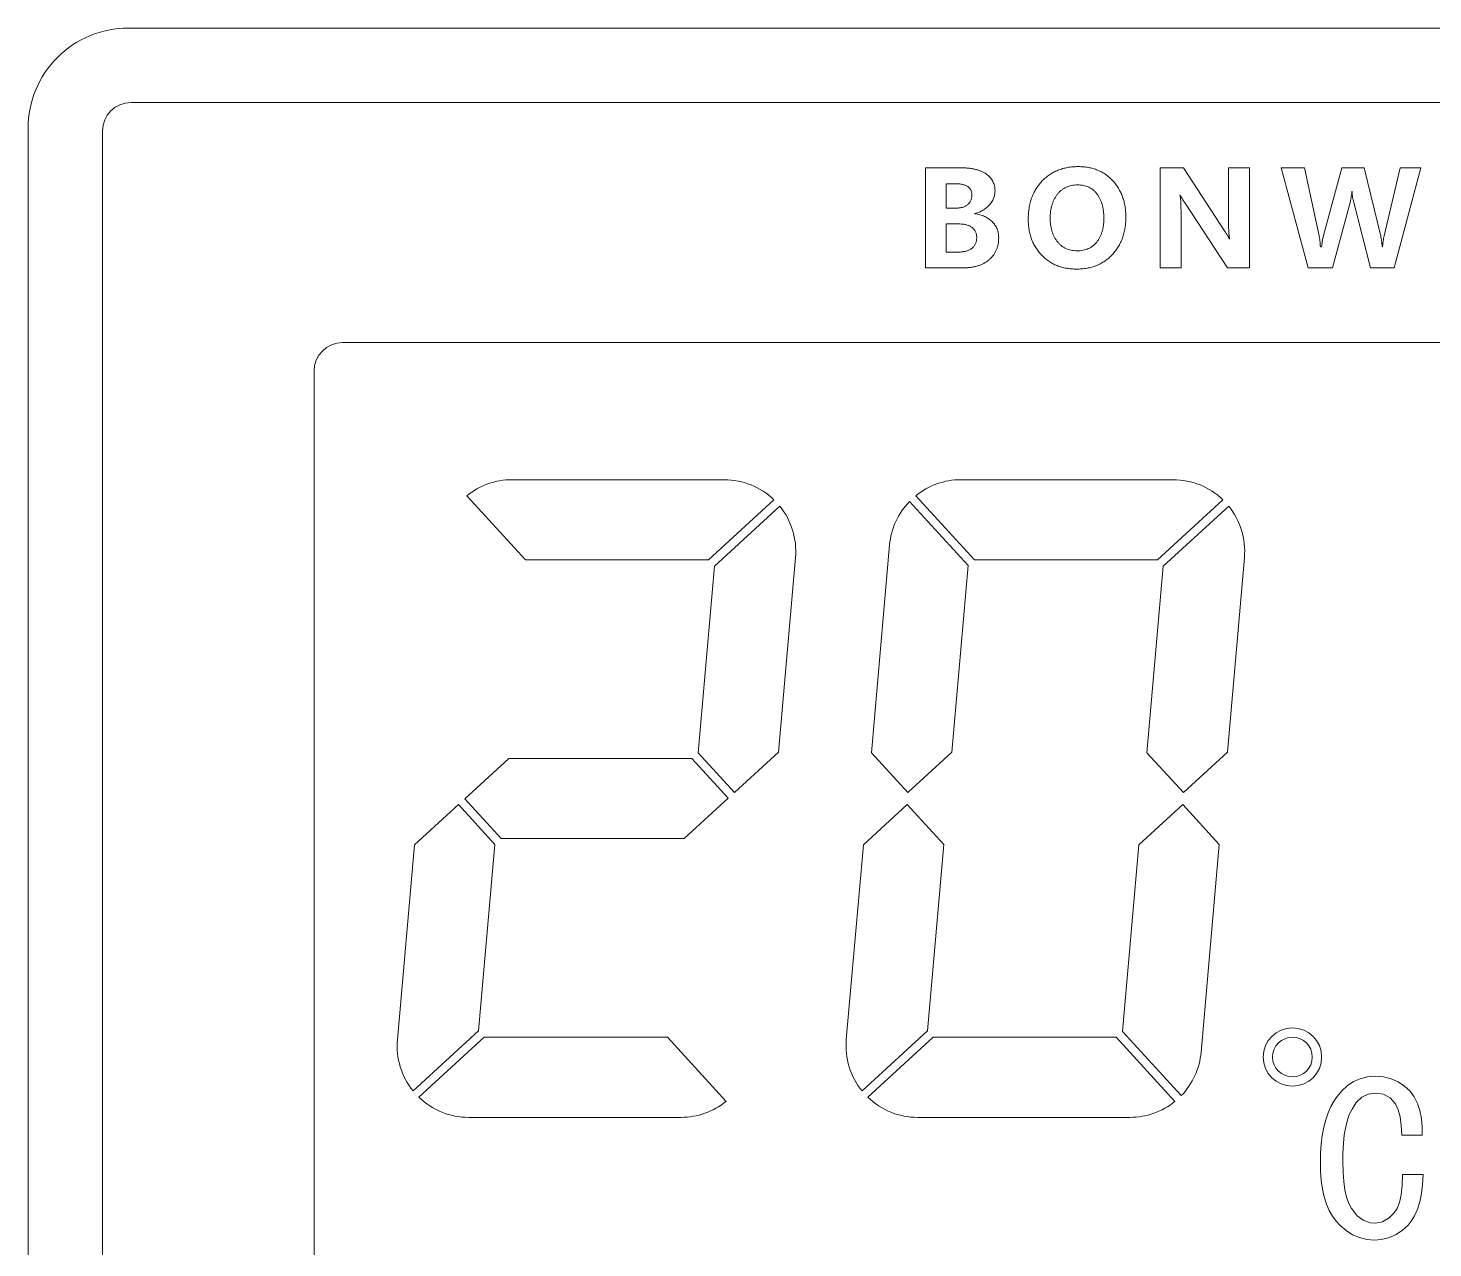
# Model space of a CAD drawing. Header units: millimetres. Extents: x 130143 to 328923, y 19139 to 134795.
# Drawn here: x 231696 to 232433, y 30575 to 31215 of the extents above; entities that cross this region are included whole.
import ezdxf

# ---------------------------------------------------------------- set-up
doc = ezdxf.new("R2010")
doc.units = ezdxf.units.MM
doc.header["$LTSCALE"] = 10
doc.layers.add('邦威智能化', color=7, linetype='Continuous', lineweight=18)

msp = doc.modelspace()

# ---------------------------------------------------------------- linework, layer by layer
at = {"layer": '邦威智能化'}
for p, q in [((232933.08748, 31215.1403), (231748.08748, 31215.1403)), ((231695.58748, 31162.6403), (231695.58748, 29977.6403))]:
    msp.add_line(p, q, dxfattribs=at)
at = {"layer": '邦威智能化', "color": 7, "linetype": 'Continuous', "lineweight": 15}
for p, q in [((232931.58748, 31176.1403), (231749.58748, 31176.1403)), ((231734.58748, 31161.1403), (231734.58748, 29979.1403)), ((232166.34968, 31141.84762), (232184.98678, 31141.84762)), ((232166.34968, 31089.34762), (232166.34968, 31141.84762)), ((232289.5326, 31141.84762), (232301.74726, 31141.84762)), ((232289.5326, 31089.34762), (232289.5326, 31141.84762)), ((232301.74726, 31141.84762), (232323.20543, 31108.83504)), ((232325.38626, 31141.84762), (232336.27041, 31141.84762)), ((232325.38626, 31111.91621), (232325.38626, 31141.84762)), ((232336.27041, 31141.84762), (232336.27041, 31089.34762)), ((232353.0448, 31141.84762), (232365.13941, 31141.84762)), ((232367.04013, 31089.34762), (232353.0448, 31141.84762)), ((232365.13941, 31141.84762), (232372.83234, 31106.22405)), ((232375.20324, 31106.39411), (232384.78689, 31141.84762)), ((232384.78689, 31141.84762), (232396.47134, 31141.84762)), ((232396.47134, 31141.84762), (232405.18466, 31105.95394)), ((232407.03537, 31106.15402), (232415.30852, 31141.84762)), ((232426.19266, 31141.84762), (232412.27736, 31089.34762)), ((232415.30852, 31141.84762), (232426.19266, 31141.84762)), ((232177.23382, 31133.52445), (232177.23382, 31120.71957)), ((232181.93561, 31133.52445), (232177.23382, 31133.52445)), ((232300.0166, 31127.58218), (232299.84653, 31127.58218)), ((232324.79604, 31089.34762), (232302.52755, 31123.31055)), ((232389.09853, 31123.57065), (232379.94505, 31089.34762)), ((232390.17894, 31129.36286), (232390.03889, 31129.36286)), ((232399.91265, 31089.34762), (232391.01926, 31123.57065)), ((232177.23382, 31120.71957), (232182.51583, 31120.71957)), ((232192.29956, 31117.87849), (232192.29956, 31117.73843)), ((232300.41675, 31119.20899), (232300.41675, 31089.34762)), ((232177.23382, 31112.3964), (232177.23382, 31097.67079)), ((232183.91637, 31112.3964), (232177.23382, 31112.3964)), ((232325.81643, 31104.66345), (232325.98649, 31104.66345)), ((232177.23382, 31097.67079), (232184.02641, 31097.67079)), ((232373.5326, 31100.3218), (232374.17285, 31100.3218)), ((232406.01498, 31100.39182), (232406.18504, 31100.39182)), ((232185.87712, 31089.34762), (232166.34968, 31089.34762)), ((232300.41675, 31089.34762), (232289.5326, 31089.34762)), ((232336.27041, 31089.34762), (232324.79604, 31089.34762)), ((232379.94505, 31089.34762), (232367.04013, 31089.34762)), ((232412.27736, 31089.34762), (232399.91265, 31089.34762)), ((231860.58748, 31050.1403), (232820.58748, 31050.1403)), ((231845.58748, 30330.1403), (231845.58748, 31035.1403)), ((231949.39416, 30978.24298), (232060.81816, 30978.24298)), ((232184.89416, 30978.24298), (232296.31816, 30978.24298)), ((231956.56942, 30936.24298), (231925.76404, 30969.86115)), ((232192.06942, 30936.24298), (232161.26404, 30969.86115)), ((232086.89617, 30967.69085), (232052.57685, 30936.24298)), ((232055.61701, 30932.92523), (232089.93633, 30964.3731)), ((232157.9463, 30966.82099), (232188.75167, 30933.20283)), ((232322.39617, 30967.69085), (232288.07685, 30936.24298)), ((232291.11701, 30932.92523), (232325.43633, 30964.3731)), ((232138.0025, 30835.03314), (232147.53686, 30944.01132)), ((232052.57685, 30936.24298), (231956.56942, 30936.24298)), ((232047.05256, 30835.03314), (232055.61701, 30932.92523)), ((232098.17546, 30937.47464), (232089.23728, 30835.31073)), ((232188.75167, 30933.20283), (232180.18722, 30835.31073)), ((232288.07685, 30936.24298), (232192.06942, 30936.24298)), ((232282.55256, 30835.03314), (232291.11701, 30932.92523)), ((232333.67546, 30937.47464), (232324.73728, 30835.31073)), ((232089.23728, 30835.31073), (232066.16833, 30814.17193)), ((232180.18722, 30835.31073), (232157.11827, 30814.17193)), ((232324.73728, 30835.31073), (232301.66833, 30814.17193)), ((231924.65843, 30810.85419), (231947.72738, 30831.99298)), ((231947.72738, 30831.99298), (232043.73481, 30831.99298)), ((232043.73481, 30831.99298), (232062.85058, 30811.13178)), ((232066.16833, 30814.17193), (232047.05256, 30835.03314)), ((232157.11827, 30814.17193), (232138.0025, 30835.03314)), ((232301.66833, 30814.17193), (232282.55256, 30835.03314)), ((231898.27173, 30786.67523), (231921.34068, 30807.81403)), ((231921.34068, 30807.81403), (231940.45645, 30786.95283)), ((231943.7742, 30789.99298), (231924.65843, 30810.85419)), ((232062.85058, 30811.13178), (232039.78163, 30789.99298)), ((232133.77173, 30786.67523), (232156.84068, 30807.81403)), ((232156.84068, 30807.81403), (232175.95645, 30786.95283)), ((232278.32179, 30786.67523), (232301.39074, 30807.81403)), ((232301.39074, 30807.81403), (232320.50651, 30786.95283)), ((231889.33355, 30684.51132), (231898.27173, 30786.67523)), ((231940.45645, 30786.95283), (231931.892, 30689.06073)), ((232039.78163, 30789.99298), (231943.7742, 30789.99298)), ((232124.83355, 30684.51132), (232133.77173, 30786.67523)), ((232175.95645, 30786.95283), (232167.392, 30689.06073)), ((232269.75734, 30688.78314), (232278.32179, 30786.67523)), ((232320.50651, 30786.95283), (232310.97215, 30677.97464)), ((231931.892, 30689.06073), (231897.57268, 30657.61287)), ((232167.392, 30689.06073), (232133.07268, 30657.61287)), ((232300.56272, 30655.16497), (232269.75734, 30688.78314)), ((231900.61284, 30654.29512), (231934.93216, 30685.74298)), ((231934.93216, 30685.74298), (232030.93959, 30685.74298)), ((232030.93959, 30685.74298), (232061.74497, 30652.12482)), ((232136.11284, 30654.29512), (232170.43216, 30685.74298)), ((232170.43216, 30685.74298), (232266.43959, 30685.74298)), ((232266.43959, 30685.74298), (232297.24497, 30652.12482)), ((232384.5922, 30657.47818), (232387.62375, 30660.28517)), ((232387.62375, 30660.28517), (232390.91729, 30662.49334)), ((232390.91729, 30662.49334), (232394.47282, 30664.02783)), ((232394.47282, 30664.02783), (232398.29033, 30665.00092)), ((232398.29033, 30665.00092), (232402.40725, 30665.30034)), ((232402.40725, 30665.30034), (232402.44468, 30665.30034)), ((232402.44468, 30665.30034), (232406.67388, 30665.00092)), ((232406.67388, 30665.00092), (232410.60368, 30664.02783)), ((232410.60368, 30664.02783), (232414.27148, 30662.41849)), ((232414.27148, 30662.41849), (232417.6773, 30660.17289)), ((232417.6773, 30660.17289), (232420.59657, 30657.44075)), ((232379.05307, 30649.39404), (232380.73726, 30652.38817)), ((232380.73726, 30652.38817), (232381.86006, 30654.03493)), ((232381.86006, 30654.03493), (232384.5922, 30657.47818)), ((232392.37693, 30651.48993), (232390.20619, 30648.12153)), ((232395.25878, 30654.25949), (232392.37693, 30651.48993)), ((232398.62717, 30655.90626), (232395.25878, 30654.25949)), ((232402.44468, 30656.46766), (232398.62717, 30655.90626)), ((232406.63646, 30655.86884), (232402.44468, 30656.46766)), ((232410.0797, 30654.07236), (232406.63646, 30655.86884)), ((232412.73699, 30651.07823), (232410.0797, 30654.07236)), ((232412.92412, 30650.77882), (232412.73699, 30651.07823)), ((232420.59657, 30657.44075), (232422.69246, 30654.44663)), ((232422.69246, 30654.44663), (232424.41408, 30651.04081)), ((232424.41408, 30651.04081), (232425.64916, 30647.29815)), ((232038.11485, 30643.74298), (231926.69085, 30643.74298)), ((232273.61485, 30643.74298), (232162.19085, 30643.74298)), ((232376.32092, 30642.50755), (232377.556, 30646.1005)), ((232377.556, 30646.1005), (232379.05307, 30649.39404)), ((232388.8214, 30645.5391), (232387.69861, 30642.43269)), ((232390.20619, 30648.12153), (232388.8214, 30645.5391)), ((232414.34633, 30647.70984), (232412.92412, 30650.77882)), ((232415.35685, 30643.96718), (232414.34633, 30647.70984)), ((232415.95568, 30639.51342), (232415.35685, 30643.96718)), ((232425.64916, 30647.29815), (232426.50997, 30643.18123)), ((232374.52445, 30634.31113), (232375.31041, 30638.57776)), ((232375.31041, 30638.57776), (232376.32092, 30642.50755)), ((232386.80037, 30638.80232), (232386.08926, 30634.64796)), ((232387.69861, 30642.43269), (232386.80037, 30638.80232)), ((232416.18024, 30634.38598), (232415.95568, 30639.51342)), ((232426.50997, 30643.18123), (232426.92167, 30638.69004)), ((232426.92167, 30638.69004), (232426.95909, 30634.38598)), ((232373.62621, 30624.87963), (232373.96305, 30629.74508)), ((232373.96305, 30629.74508), (232374.52445, 30634.31113)), ((232385.60272, 30629.96964), (232385.34073, 30624.76735)), ((232386.08926, 30634.64796), (232385.60272, 30629.96964)), ((232426.95909, 30634.38598), (232416.18024, 30634.38598)), ((232373.51393, 30619.67733), (232373.62621, 30624.87963)), ((232385.34073, 30624.76735), (232385.3033, 30620.65042)), ((232373.58878, 30615.63526), (232373.51393, 30619.67733)), ((232373.96305, 30610.69495), (232373.58878, 30615.63526)), ((232385.3033, 30620.65042), (232385.41558, 30615.07386)), ((232385.41558, 30615.07386), (232385.78985, 30610.0587)), ((232374.56188, 30606.12891), (232373.96305, 30610.69495)), ((232385.78985, 30610.0587), (232386.4261, 30605.67979)), ((232415.91825, 30603.13478), (232416.47965, 30607.92538)), ((232416.47965, 30607.92538), (232416.66678, 30613.50194)), ((232416.66678, 30613.50194), (232416.66678, 30613.76393)), ((232416.66678, 30613.76393), (232427.44564, 30613.76393)), ((232427.14623, 30608.52421), (232426.5474, 30603.73361)), ((232427.44564, 30613.76393), (232427.14623, 30608.52421)), ((232375.46011, 30601.97456), (232374.56188, 30606.12891)), ((232376.65776, 30598.19447), (232375.46011, 30601.97456)), ((232386.4261, 30605.67979), (232387.32434, 30601.86228)), ((232387.32434, 30601.86228), (232388.48456, 30598.64359)), ((232415.05744, 30599.16756), (232415.91825, 30603.13478)), ((232425.68659, 30599.39212), (232424.48894, 30595.53718)), ((232426.5474, 30603.73361), (232425.68659, 30599.39212)), ((232378.1174, 30594.82608), (232376.65776, 30598.19447)), ((232379.83902, 30591.83195), (232378.1174, 30594.82608)), ((232388.48456, 30598.64359), (232389.90677, 30596.02373)), ((232389.90677, 30596.02373), (232390.20619, 30595.61204)), ((232390.20619, 30595.61204), (232392.82605, 30592.16879)), ((232392.82605, 30592.16879), (232395.96988, 30589.81092)), ((232409.59316, 30590.97114), (232412.25045, 30593.66585)), ((232412.25045, 30593.66585), (232413.82236, 30595.9863)), ((232413.82236, 30595.9863), (232415.05744, 30599.16756)), ((232422.99187, 30592.16879), (232421.23283, 30589.24952)), ((232424.48894, 30595.53718), (232422.99187, 30592.16879)), ((232381.86006, 30589.24952), (232379.83902, 30591.83195)), ((232383.76881, 30587.15363), (232381.86006, 30589.24952)), ((232386.9875, 30584.38406), (232383.76881, 30587.15363)), ((232395.96988, 30589.81092), (232399.60026, 30588.50099)), ((232399.60026, 30588.50099), (232402.44468, 30588.239)), ((232402.44468, 30588.239), (232406.14991, 30588.91268)), ((232406.14991, 30588.91268), (232409.59316, 30590.97114)), ((232419.58606, 30587.26591), (232416.44222, 30584.34664)), ((232421.23283, 30589.24952), (232419.58606, 30587.26591)), ((232390.39332, 30582.21332), (232386.9875, 30584.38406)), ((232394.0237, 30580.6414), (232390.39332, 30582.21332)), ((232397.87864, 30579.74317), (232394.0237, 30580.6414)), ((232401.95813, 30579.40633), (232397.87864, 30579.74317)), ((232405.40138, 30579.63089), (232401.95813, 30579.40633)), ((232409.33117, 30580.52912), (232405.40138, 30579.63089)), ((232412.99898, 30582.10104), (232409.33117, 30580.52912)), ((232416.44222, 30584.34664), (232412.99898, 30582.10104))]:
    msp.add_line(p, q, dxfattribs=at)
for radius in [15.33397, 15.33397, 10.40778, 10.40778]:
    msp.add_circle((232358.86938, 30675.40965), radius, dxfattribs=at)
at = {"layer": '邦威智能化'}
msp.add_arc((231748.08748, 31162.6403), 52.5, 90, 180.00000001, dxfattribs=at)
at = {"layer": '邦威智能化', "color": 7, "linetype": 'Continuous', "lineweight": 15}
for centre, radius, start, end in [((231749.58748, 31161.1403), 15, 90, 180), ((231749.58748, 31161.1403), 15, 90, 180), ((231860.58748, 31035.1403), 15, 90, 180), ((231860.58748, 31035.1403), 15, 90, 180), ((231949.39416, 30940.74298), 37.5, 90, 129.06018723), ((231949.39416, 30940.74298), 37.5, 90, 129.06018723), ((232060.81816, 30940.74298), 37.5, 45.93981277, 90), ((232060.81816, 30940.74298), 37.5, 45.93981277, 90), ((232184.89416, 30940.74298), 37.5, 90, 129.06018723), ((232184.89416, 30940.74298), 37.5, 90, 129.06018723), ((232296.31816, 30940.74298), 37.5, 45.93981277, 90), ((232296.31816, 30940.74298), 37.5, 45.93981277, 90), ((232060.81816, 30940.74298), 37.5, 355, 39.06018723), ((232060.81816, 30940.74298), 37.5, 355, 39.06018723), ((232184.89416, 30940.74298), 37.5, 135.93981277, 175), ((232184.89416, 30940.74298), 37.5, 135.93981277, 175), ((232296.31816, 30940.74298), 37.5, 355, 39.06018723), ((232296.31816, 30940.74298), 37.5, 355, 39.06018723), ((231926.69085, 30681.24298), 37.5, 175, 219.06018723), ((231926.69085, 30681.24298), 37.5, 175, 219.06018723), ((232162.19085, 30681.24298), 37.5, 175, 219.06018723), ((232162.19085, 30681.24298), 37.5, 175, 219.06018723), ((232273.61485, 30681.24298), 37.5, 315.93981277, 355), ((232273.61485, 30681.24298), 37.5, 315.93981277, 355), ((231926.69085, 30681.24298), 37.5, 225.93981277, 270), ((231926.69085, 30681.24298), 37.5, 225.93981277, 270), ((232038.11485, 30681.24298), 37.5, 270, 309.06018723), ((232038.11485, 30681.24298), 37.5, 270, 309.06018723), ((232162.19085, 30681.24298), 37.5, 225.93981277, 270), ((232162.19085, 30681.24298), 37.5, 225.93981277, 270), ((232273.61485, 30681.24298), 37.5, 270, 309.06018723), ((232273.61485, 30681.24298), 37.5, 270, 309.06018723)]:
    msp.add_arc(centre, radius, start, end, dxfattribs=at)
for points, knots in [([(232184.98678, 31141.84762), (232185.68064, 31141.8385), (232187.03007, 31141.82076), (232188.991, 31141.67009), (232190.83164, 31141.42051), (232192.55323, 31141.07963), (232194.14612, 31140.61521), (232195.62318, 31140.0681), (232196.97192, 31139.40822), (232198.19955, 31138.65668), (232199.29844, 31137.82046), (232200.24065, 31136.88169), (232201.05055, 31135.8796), (232201.70991, 31134.79318), (232202.22201, 31133.62951), (232202.57986, 31132.38432), (232202.80881, 31131.06529), (232202.83181, 31130.15747), (232202.84358, 31129.69299)], [0, 0, 0, 0, 293.060453039, 569.941111087, 830.097659767, 1077.331116466, 1310.472808882, 1530.227243619, 1741.887844779, 1943.604000316, 2137.435354304, 2323.687488651, 2504.068311581, 2680.411366905, 2858.895923054, 3039.414179012, 3226.516541501, 3422.551375952, 3422.551375952, 3422.551375952, 3422.551375952]), ([(232184.98678, 31141.84762), (232185.68064, 31141.8385), (232187.03007, 31141.82076), (232188.991, 31141.67009), (232190.83164, 31141.42051), (232192.55323, 31141.07963), (232194.14612, 31140.61521), (232195.62318, 31140.0681), (232196.97192, 31139.40822), (232198.19955, 31138.65668), (232199.29844, 31137.82046), (232200.24065, 31136.88169), (232201.05055, 31135.8796), (232201.70991, 31134.79318), (232202.22201, 31133.62951), (232202.57986, 31132.38432), (232202.80881, 31131.06529), (232202.83181, 31130.15747), (232202.84358, 31129.69299)], [0, 0, 0, 0, 293.060453039, 569.941111087, 830.097659767, 1077.331116466, 1310.472808882, 1530.227243619, 1741.887844779, 1943.604000316, 2137.435354304, 2323.687488651, 2504.068311581, 2680.411366905, 2858.895923054, 3039.414179012, 3226.516541501, 3422.551375952, 3422.551375952, 3422.551375952, 3422.551375952]), ([(232220.25821, 31114.92736), (232220.27739, 31115.92214), (232220.31495, 31117.87109), (232220.66698, 31120.7218), (232221.21852, 31123.4362), (232222.01187, 31126.00515), (232223.02378, 31128.43453), (232224.27277, 31130.71441), (232225.73958, 31132.85963), (232227.42701, 31134.83985), (232229.28956, 31136.64183), (232231.31779, 31138.21152), (232233.49909, 31139.53024), (232235.81911, 31140.61515), (232238.28485, 31141.45765), (232240.8928, 31142.05498), (232243.6466, 31142.42306), (232245.53334, 31142.46594), (232246.49821, 31142.48786)], [0, 0, 0, 0, 241.400929913, 472.945982908, 696.167796768, 913.04787093, 1124.581840081, 1333.972009997, 1543.017633401, 1754.365644036, 1964.480641464, 2171.090423202, 2375.591309239, 2582.018633034, 2791.684032496, 3006.90191021, 3230.616384479, 3464.768944045, 3464.768944045, 3464.768944045, 3464.768944045]), ([(232220.25821, 31114.92736), (232220.27739, 31115.92214), (232220.31495, 31117.87109), (232220.66698, 31120.7218), (232221.21852, 31123.4362), (232222.01187, 31126.00515), (232223.02378, 31128.43453), (232224.27277, 31130.71441), (232225.73958, 31132.85963), (232227.42701, 31134.83985), (232229.28956, 31136.64183), (232231.31779, 31138.21152), (232233.49909, 31139.53024), (232235.81911, 31140.61515), (232238.28485, 31141.45765), (232240.8928, 31142.05498), (232243.6466, 31142.42306), (232245.53334, 31142.46594), (232246.49821, 31142.48786)], [0, 0, 0, 0, 241.400929913, 472.945982908, 696.167796768, 913.04787093, 1124.581840081, 1333.972009997, 1543.017633401, 1754.365644036, 1964.480641464, 2171.090423202, 2375.591309239, 2582.018633034, 2791.684032496, 3006.90191021, 3230.616384479, 3464.768944045, 3464.768944045, 3464.768944045, 3464.768944045]), ([(232246.49821, 31142.48786), (232247.41289, 31142.46386), (232249.20537, 31142.41683), (232251.82709, 31142.07599), (232254.31025, 31141.4951), (232256.66107, 31140.68442), (232258.86761, 31139.62615), (232260.94735, 31138.35153), (232262.8757, 31136.82859), (232264.64787, 31135.08789), (232266.25457, 31133.17822), (232267.65148, 31131.11405), (232268.83982, 31128.9201), (232269.81194, 31126.5911), (232270.56419, 31124.12782), (232271.08746, 31121.53441), (232271.41632, 31118.81061), (232271.45696, 31116.94909), (232271.47773, 31115.99777)], [0, 0, 0, 0, 236.808840732, 464.070296078, 683.140403814, 896.131544044, 1106.613970862, 1315.567793706, 1526.474830374, 1741.399838472, 1957.750982753, 2171.608426994, 2385.643587791, 2602.765242743, 2823.997582488, 3051.416446114, 3287.033837889, 3533.29694145, 3533.29694145, 3533.29694145, 3533.29694145]), ([(232246.49821, 31142.48786), (232247.41289, 31142.46386), (232249.20537, 31142.41683), (232251.82709, 31142.07599), (232254.31025, 31141.4951), (232256.66107, 31140.68442), (232258.86761, 31139.62615), (232260.94735, 31138.35153), (232262.8757, 31136.82859), (232264.64787, 31135.08789), (232266.25457, 31133.17822), (232267.65148, 31131.11405), (232268.83982, 31128.9201), (232269.81194, 31126.5911), (232270.56419, 31124.12782), (232271.08746, 31121.53441), (232271.41632, 31118.81061), (232271.45696, 31116.94909), (232271.47773, 31115.99777)], [0, 0, 0, 0, 236.808840732, 464.070296078, 683.140403814, 896.131544044, 1106.613970862, 1315.567793706, 1526.474830374, 1741.399838472, 1957.750982753, 2171.608426994, 2385.643587791, 2602.765242743, 2823.997582488, 3051.416446114, 3287.033837889, 3533.29694145, 3533.29694145, 3533.29694145, 3533.29694145]), ([(232190.67894, 31127.57218), (232190.67564, 31127.81286), (232190.66921, 31128.28032), (232190.5487, 31128.95587), (232190.38691, 31129.59029), (232190.13868, 31130.17416), (232189.84371, 31130.72414), (232189.45631, 31131.21174), (232189.0134, 31131.65938), (232188.49297, 31132.05292), (232187.90675, 31132.39684), (232187.25391, 31132.70215), (232186.53422, 31132.96042), (232185.74385, 31133.16817), (232184.88717, 31133.32508), (232183.96597, 31133.44625), (232182.97376, 31133.51593), (232182.28919, 31133.52154), (232181.93561, 31133.52445)], [0, 0, 0, 0, 204.998774073, 398.147819132, 583.776437042, 762.338918868, 938.069071251, 1114.465697538, 1291.480578322, 1474.120661527, 1669.270440634, 1870.343236843, 2088.109656382, 2320.648408874, 2566.69759339, 2830.630312356, 3112.962385968, 3414.558164398, 3414.558164398, 3414.558164398, 3414.558164398]), ([(232190.67894, 31127.57218), (232190.67564, 31127.81286), (232190.66921, 31128.28032), (232190.5487, 31128.95587), (232190.38691, 31129.59029), (232190.13868, 31130.17416), (232189.84371, 31130.72414), (232189.45631, 31131.21174), (232189.0134, 31131.65938), (232188.49297, 31132.05292), (232187.90675, 31132.39684), (232187.25391, 31132.70215), (232186.53422, 31132.96042), (232185.74385, 31133.16817), (232184.88717, 31133.32508), (232183.96597, 31133.44625), (232182.97376, 31133.51593), (232182.28919, 31133.52154), (232181.93561, 31133.52445)], [0, 0, 0, 0, 204.998774073, 398.147819132, 583.776437042, 762.338918868, 938.069071251, 1114.465697538, 1291.480578322, 1474.120661527, 1669.270440634, 1870.343236843, 2088.109656382, 2320.648408874, 2566.69759339, 2830.630312356, 3112.962385968, 3414.558164398, 3414.558164398, 3414.558164398, 3414.558164398]), ([(232246.14808, 31132.8842), (232245.60382, 31132.86792), (232244.54408, 31132.8362), (232242.99634, 31132.6156), (232241.54014, 31132.23492), (232240.16947, 31131.70296), (232238.88881, 31131.01868), (232237.70034, 31130.17777), (232236.59359, 31129.19656), (232235.59867, 31128.05892), (232234.70071, 31126.81284), (232233.91766, 31125.4655), (232233.25583, 31124.02818), (232232.71549, 31122.50091), (232232.29579, 31120.88409), (232231.99892, 31119.17787), (232231.81506, 31117.38233), (232231.79358, 31116.15495), (232231.7826, 31115.52759)], [0, 0, 0, 0, 225.030822466, 438.171972377, 644.864052073, 846.13112575, 1044.773732607, 1243.703284828, 1446.846280868, 1654.91363354, 1867.304126782, 2081.099939253, 2298.270812989, 2520.696842326, 2750.128966955, 2988.163570019, 3236.231012174, 3495.595717979, 3495.595717979, 3495.595717979, 3495.595717979]), ([(232246.14808, 31132.8842), (232245.60382, 31132.86792), (232244.54408, 31132.8362), (232242.99634, 31132.6156), (232241.54014, 31132.23492), (232240.16947, 31131.70296), (232238.88881, 31131.01868), (232237.70034, 31130.17777), (232236.59359, 31129.19656), (232235.59867, 31128.05892), (232234.70071, 31126.81284), (232233.91766, 31125.4655), (232233.25583, 31124.02818), (232232.71549, 31122.50091), (232232.29579, 31120.88409), (232231.99892, 31119.17787), (232231.81506, 31117.38233), (232231.79358, 31116.15495), (232231.7826, 31115.52759)], [0, 0, 0, 0, 225.030822466, 438.171972377, 644.864052073, 846.13112575, 1044.773732607, 1243.703284828, 1446.846280868, 1654.91363354, 1867.304126782, 2081.099939253, 2298.270812989, 2520.696842326, 2750.128966955, 2988.163570019, 3236.231012174, 3495.595717979, 3495.595717979, 3495.595717979, 3495.595717979]), ([(232259.95333, 31115.32751), (232259.94169, 31115.98814), (232259.919, 31117.27499), (232259.7467, 31119.14986), (232259.46846, 31120.91833), (232259.08308, 31122.58302), (232258.57518, 31124.14201), (232257.93686, 31125.58613), (232257.21267, 31126.9384), (232256.35749, 31128.16769), (232255.41342, 31129.28202), (232254.36571, 31130.24984), (232253.22591, 31131.07151), (232251.98426, 31131.73066), (232250.65662, 31132.2564), (232249.23548, 31132.62336), (232247.72263, 31132.84938), (232246.68244, 31132.87238), (232246.14808, 31132.8842)], [0, 0, 0, 0, 277.012148611, 539.593061106, 788.808281949, 1027.264754229, 1255.449853086, 1475.249376089, 1688.638577262, 1897.718311692, 2102.029697261, 2299.952791664, 2494.376957137, 2689.579073331, 2887.975857509, 3091.827297531, 3303.832795154, 3527.792318892, 3527.792318892, 3527.792318892, 3527.792318892]), ([(232259.95333, 31115.32751), (232259.94169, 31115.98814), (232259.919, 31117.27499), (232259.7467, 31119.14986), (232259.46846, 31120.91833), (232259.08308, 31122.58302), (232258.57518, 31124.14201), (232257.93686, 31125.58613), (232257.21267, 31126.9384), (232256.35749, 31128.16769), (232255.41342, 31129.28202), (232254.36571, 31130.24984), (232253.22591, 31131.07151), (232251.98426, 31131.73066), (232250.65662, 31132.2564), (232249.23548, 31132.62336), (232247.72263, 31132.84938), (232246.68244, 31132.87238), (232246.14808, 31132.8842)], [0, 0, 0, 0, 277.012148611, 539.593061106, 788.808281949, 1027.264754229, 1255.449853086, 1475.249376089, 1688.638577262, 1897.718311692, 2102.029697261, 2299.952791664, 2494.376957137, 2689.579073331, 2887.975857509, 3091.827297531, 3303.832795154, 3527.792318892, 3527.792318892, 3527.792318892, 3527.792318892]), ([(232182.51583, 31120.71957), (232182.82279, 31120.72588), (232183.42109, 31120.73818), (232184.29718, 31120.81809), (232185.1245, 31120.95377), (232185.89912, 31121.15773), (232186.62469, 31121.40474), (232187.29916, 31121.71572), (232187.91983, 31122.08863), (232188.49311, 31122.50663), (232189.00509, 31122.98082), (232189.46142, 31123.49758), (232189.82825, 31124.07735), (232190.14261, 31124.68788), (232190.38575, 31125.34608), (232190.54887, 31126.04891), (232190.66897, 31126.79449), (232190.67556, 31127.30823), (232190.67894, 31127.57218)], [0, 0, 0, 0, 259.750366217, 506.289120094, 743.813116964, 968.307310788, 1183.381479794, 1391.703806027, 1595.446210782, 1795.242039837, 1990.950726939, 2185.004558547, 2376.767432397, 2569.854536906, 2765.380042835, 2968.652904262, 3179.766021654, 3402.854722302, 3402.854722302, 3402.854722302, 3402.854722302]), ([(232182.51583, 31120.71957), (232182.82279, 31120.72588), (232183.42109, 31120.73818), (232184.29718, 31120.81809), (232185.1245, 31120.95377), (232185.89912, 31121.15773), (232186.62469, 31121.40474), (232187.29916, 31121.71572), (232187.91983, 31122.08863), (232188.49311, 31122.50663), (232189.00509, 31122.98082), (232189.46142, 31123.49758), (232189.82825, 31124.07735), (232190.14261, 31124.68788), (232190.38575, 31125.34608), (232190.54887, 31126.04891), (232190.66897, 31126.79449), (232190.67556, 31127.30823), (232190.67894, 31127.57218)], [0, 0, 0, 0, 259.750366217, 506.289120094, 743.813116964, 968.307310788, 1183.381479794, 1391.703806027, 1595.446210782, 1795.242039837, 1990.950726939, 2185.004558547, 2376.767432397, 2569.854536906, 2765.380042835, 2968.652904262, 3179.766021654, 3402.854722302, 3402.854722302, 3402.854722302, 3402.854722302]), ([(232202.84358, 31129.69299), (232202.83356, 31129.34568), (232202.81374, 31128.65825), (232202.66778, 31127.64395), (232202.44353, 31126.65961), (232202.1057, 31125.71421), (232201.68655, 31124.79661), (232201.16033, 31123.91624), (232200.5508, 31123.06382), (232199.85034, 31122.25729), (232199.0783, 31121.50193), (232198.26301, 31120.78817), (232197.38631, 31120.14762), (232196.46377, 31119.5662), (232195.49561, 31119.04491), (232194.47271, 31118.59556), (232193.41036, 31118.19044), (232192.67151, 31117.98294), (232192.29956, 31117.87849)], [0, 0, 0, 0, 209.297092888, 414.263432742, 616.61079396, 816.870595569, 1018.337398373, 1223.805829968, 1434.114049068, 1649.312816792, 1866.790267184, 2084.824401381, 2301.929936237, 2520.547062814, 2741.782341872, 2964.047157492, 3193.671084234, 3426.449609684, 3426.449609684, 3426.449609684, 3426.449609684]), ([(232202.84358, 31129.69299), (232202.83356, 31129.34568), (232202.81374, 31128.65825), (232202.66778, 31127.64395), (232202.44353, 31126.65961), (232202.1057, 31125.71421), (232201.68655, 31124.79661), (232201.16033, 31123.91624), (232200.5508, 31123.06382), (232199.85034, 31122.25729), (232199.0783, 31121.50193), (232198.26301, 31120.78817), (232197.38631, 31120.14762), (232196.46377, 31119.5662), (232195.49561, 31119.04491), (232194.47271, 31118.59556), (232193.41036, 31118.19044), (232192.67151, 31117.98294), (232192.29956, 31117.87849)], [0, 0, 0, 0, 209.297092888, 414.263432742, 616.61079396, 816.870595569, 1018.337398373, 1223.805829968, 1434.114049068, 1649.312816792, 1866.790267184, 2084.824401381, 2301.929936237, 2520.547062814, 2741.782341872, 2964.047157492, 3193.671084234, 3426.449609684, 3426.449609684, 3426.449609684, 3426.449609684]), ([(232299.84653, 31127.58218), (232299.89144, 31127.34236), (232299.98722, 31126.83089), (232300.10543, 31126.01353), (232300.20408, 31125.10256), (232300.28279, 31124.10171), (232300.34265, 31123.01098), (232300.37843, 31121.8268), (232300.41233, 31120.54969), (232300.41524, 31119.66586), (232300.41675, 31119.20899)], [0, 0, 0, 0, 163.159147477, 347.970203647, 552.125535186, 775.842088512, 1019.284519059, 1282.580477388, 1568.104086869, 1873.627813026, 1873.627813026, 1873.627813026, 1873.627813026]), ([(232299.84653, 31127.58218), (232299.89144, 31127.34236), (232299.98722, 31126.83089), (232300.10543, 31126.01353), (232300.20408, 31125.10256), (232300.28279, 31124.10171), (232300.34265, 31123.01098), (232300.37843, 31121.8268), (232300.41233, 31120.54969), (232300.41524, 31119.66586), (232300.41675, 31119.20899)], [0, 0, 0, 0, 163.159147477, 347.970203647, 552.125535186, 775.842088512, 1019.284519059, 1282.580477388, 1568.104086869, 1873.627813026, 1873.627813026, 1873.627813026, 1873.627813026]), ([(232302.52755, 31123.31055), (232302.25426, 31123.72874), (232301.74036, 31124.51511), (232301.06406, 31125.65237), (232300.48209, 31126.64852), (232300.16369, 31127.28715), (232300.0166, 31127.58218)], [0, 0, 0, 0, 302.847604947, 569.489874941, 802.209655913, 1002.042470002, 1002.042470002, 1002.042470002, 1002.042470002]), ([(232302.52755, 31123.31055), (232302.25426, 31123.72874), (232301.74036, 31124.51511), (232301.06406, 31125.65237), (232300.48209, 31126.64852), (232300.16369, 31127.28715), (232300.0166, 31127.58218)], [0, 0, 0, 0, 302.847604947, 569.489874941, 802.209655913, 1002.042470002, 1002.042470002, 1002.042470002, 1002.042470002]), ([(232390.03889, 31129.36286), (232389.98349, 31128.80208), (232389.87741, 31127.72826), (232389.65291, 31126.20122), (232389.41533, 31124.82594), (232389.20009, 31123.97309), (232389.09853, 31123.57065)], [0, 0, 0, 0, 302.084551323, 578.445079113, 827.430757638, 1049.891920692, 1049.891920692, 1049.891920692, 1049.891920692]), ([(232390.03889, 31129.36286), (232389.98349, 31128.80208), (232389.87741, 31127.72826), (232389.65291, 31126.20122), (232389.41533, 31124.82594), (232389.20009, 31123.97309), (232389.09853, 31123.57065)], [0, 0, 0, 0, 302.084551323, 578.445079113, 827.430757638, 1049.891920692, 1049.891920692, 1049.891920692, 1049.891920692]), ([(232391.01926, 31123.57065), (232390.90608, 31124.03619), (232390.67783, 31124.97497), (232390.45284, 31126.41465), (232390.2592, 31127.87794), (232390.20583, 31128.86541), (232390.17894, 31129.36286)], [0, 0, 0, 0, 257.487132181, 519.233813493, 782.986995878, 1050.738086847, 1050.738086847, 1050.738086847, 1050.738086847]), ([(232391.01926, 31123.57065), (232390.90608, 31124.03619), (232390.67783, 31124.97497), (232390.45284, 31126.41465), (232390.2592, 31127.87794), (232390.20583, 31128.86541), (232390.17894, 31129.36286)], [0, 0, 0, 0, 257.487132181, 519.233813493, 782.986995878, 1050.738086847, 1050.738086847, 1050.738086847, 1050.738086847]), ([(232192.29956, 31117.73843), (232192.75422, 31117.67523), (232193.64968, 31117.55074), (232194.95165, 31117.24983), (232196.18144, 31116.85408), (232197.35441, 31116.40257), (232198.44508, 31115.83177), (232199.48214, 31115.19592), (232200.44305, 31114.46079), (232201.33335, 31113.65092), (232202.14142, 31112.77734), (232202.84883, 31111.8412), (232203.44358, 31110.84524), (232203.92114, 31109.78892), (232204.30598, 31108.68523), (232204.57505, 31107.52515), (232204.73887, 31106.31215), (232204.75574, 31105.48429), (232204.76431, 31105.0636)], [0, 0, 0, 0, 239.876012151, 472.439339195, 697.36466052, 914.886780964, 1128.497391366, 1339.877319095, 1550.104125761, 1759.875151695, 1968.360318634, 2171.261629123, 2372.153779995, 2573.401057843, 2776.264926449, 2982.176420601, 3194.93184397, 3414.739821068, 3414.739821068, 3414.739821068, 3414.739821068]), ([(232192.29956, 31117.73843), (232192.75422, 31117.67523), (232193.64968, 31117.55074), (232194.95165, 31117.24983), (232196.18144, 31116.85408), (232197.35441, 31116.40257), (232198.44508, 31115.83177), (232199.48214, 31115.19592), (232200.44305, 31114.46079), (232201.33335, 31113.65092), (232202.14142, 31112.77734), (232202.84883, 31111.8412), (232203.44358, 31110.84524), (232203.92114, 31109.78892), (232204.30598, 31108.68523), (232204.57505, 31107.52515), (232204.73887, 31106.31215), (232204.75574, 31105.48429), (232204.76431, 31105.0636)], [0, 0, 0, 0, 239.876012151, 472.439339195, 697.36466052, 914.886780964, 1128.497391366, 1339.877319095, 1550.104125761, 1759.875151695, 1968.360318634, 2171.261629123, 2372.153779995, 2573.401057843, 2776.264926449, 2982.176420601, 3194.93184397, 3414.739821068, 3414.739821068, 3414.739821068, 3414.739821068]), ([(232231.7826, 31115.52759), (232231.79491, 31114.91036), (232231.81904, 31113.70019), (232231.98509, 31111.92649), (232232.28801, 31110.24209), (232232.69952, 31108.64388), (232233.21259, 31107.12492), (232233.86955, 31105.70269), (232234.6323, 31104.36105), (232235.50827, 31103.11698), (232236.47978, 31101.98284), (232237.56342, 31101.00475), (232238.72681, 31100.17065), (232239.97608, 31099.47954), (232241.32204, 31098.96346), (232242.74865, 31098.57744), (232244.26742, 31098.36045), (232245.3071, 31098.32774), (232245.83796, 31098.31103)], [0, 0, 0, 0, 257.097099006, 504.078560593, 741.119123604, 969.191774802, 1191.016433887, 1407.933716696, 1620.702268739, 1833.035135392, 2040.793859783, 2241.395043024, 2439.513987677, 2635.945950651, 2834.298468832, 3038.474352742, 3250.425260015, 3471.553040381, 3471.553040381, 3471.553040381, 3471.553040381]), ([(232231.7826, 31115.52759), (232231.79491, 31114.91036), (232231.81904, 31113.70019), (232231.98509, 31111.92649), (232232.28801, 31110.24209), (232232.69952, 31108.64388), (232233.21259, 31107.12492), (232233.86955, 31105.70269), (232234.6323, 31104.36105), (232235.50827, 31103.11698), (232236.47978, 31101.98284), (232237.56342, 31101.00475), (232238.72681, 31100.17065), (232239.97608, 31099.47954), (232241.32204, 31098.96346), (232242.74865, 31098.57744), (232244.26742, 31098.36045), (232245.3071, 31098.32774), (232245.83796, 31098.31103)], [0, 0, 0, 0, 257.097099006, 504.078560593, 741.119123604, 969.191774802, 1191.016433887, 1407.933716696, 1620.702268739, 1833.035135392, 2040.793859783, 2241.395043024, 2439.513987677, 2635.945950651, 2834.298468832, 3038.474352742, 3250.425260015, 3471.553040381, 3471.553040381, 3471.553040381, 3471.553040381]), ([(232271.47773, 31115.99777), (232271.45895, 31115.00626), (232271.42224, 31113.06714), (232271.06603, 31110.23445), (232270.52942, 31107.54207), (232269.74222, 31104.99259), (232268.73263, 31102.58524), (232267.49366, 31100.32038), (232266.03839, 31098.1997), (232264.36956, 31096.24427), (232262.52426, 31094.476), (232260.52614, 31092.92412), (232258.384, 31091.61809), (232256.1025, 31090.54971), (232253.68434, 31089.71897), (232251.12645, 31089.1305), (232248.43229, 31088.77516), (232246.58934, 31088.73029), (232245.64789, 31088.70737)], [0, 0, 0, 0, 247.518025054, 484.074947068, 711.92320747, 932.413787568, 1149.269449432, 1362.826446095, 1576.045402187, 1790.495305917, 2003.727273479, 2213.289440484, 2421.110072649, 2629.002447937, 2841.282482319, 3058.451362546, 3283.543255488, 3518.611883885, 3518.611883885, 3518.611883885, 3518.611883885]), ([(232271.47773, 31115.99777), (232271.45895, 31115.00626), (232271.42224, 31113.06714), (232271.06603, 31110.23445), (232270.52942, 31107.54207), (232269.74222, 31104.99259), (232268.73263, 31102.58524), (232267.49366, 31100.32038), (232266.03839, 31098.1997), (232264.36956, 31096.24427), (232262.52426, 31094.476), (232260.52614, 31092.92412), (232258.384, 31091.61809), (232256.1025, 31090.54971), (232253.68434, 31089.71897), (232251.12645, 31089.1305), (232248.43229, 31088.77516), (232246.58934, 31088.73029), (232245.64789, 31088.70737)], [0, 0, 0, 0, 247.518025054, 484.074947068, 711.92320747, 932.413787568, 1149.269449432, 1362.826446095, 1576.045402187, 1790.495305917, 2003.727273479, 2213.289440484, 2421.110072649, 2629.002447937, 2841.282482319, 3058.451362546, 3283.543255488, 3518.611883885, 3518.611883885, 3518.611883885, 3518.611883885]), ([(232245.83796, 31098.31103), (232246.379, 31098.32281), (232247.43579, 31098.3458), (232248.97383, 31098.57404), (232250.42046, 31098.92915), (232251.77809, 31099.43354), (232253.04066, 31100.08523), (232254.21466, 31100.87934), (232255.27839, 31101.83525), (232256.25867, 31102.91122), (232257.12917, 31104.11884), (232257.88799, 31105.42987), (232258.53286, 31106.83971), (232259.04937, 31108.34934), (232259.46175, 31109.95426), (232259.74713, 31111.6577), (232259.91887, 31113.45993), (232259.94163, 31114.69355), (232259.95333, 31115.32751)], [0, 0, 0, 0, 227.694903066, 444.749296012, 653.179282236, 854.016222299, 1053.102840806, 1250.178632923, 1449.121587039, 1653.905842829, 1862.037615327, 2074.705320935, 2290.86304498, 2513.792766667, 2745.726212931, 2987.891016042, 3240.376311759, 3507.309932368, 3507.309932368, 3507.309932368, 3507.309932368]), ([(232245.83796, 31098.31103), (232246.379, 31098.32281), (232247.43579, 31098.3458), (232248.97383, 31098.57404), (232250.42046, 31098.92915), (232251.77809, 31099.43354), (232253.04066, 31100.08523), (232254.21466, 31100.87934), (232255.27839, 31101.83525), (232256.25867, 31102.91122), (232257.12917, 31104.11884), (232257.88799, 31105.42987), (232258.53286, 31106.83971), (232259.04937, 31108.34934), (232259.46175, 31109.95426), (232259.74713, 31111.6577), (232259.91887, 31113.45993), (232259.94163, 31114.69355), (232259.95333, 31115.32751)], [0, 0, 0, 0, 227.694903066, 444.749296012, 653.179282236, 854.016222299, 1053.102840806, 1250.178632923, 1449.121587039, 1653.905842829, 1862.037615327, 2074.705320935, 2290.86304498, 2513.792766667, 2745.726212931, 2987.891016042, 3240.376311759, 3507.309932368, 3507.309932368, 3507.309932368, 3507.309932368]), ([(232193.23992, 31105.26368), (232193.23162, 31105.53746), (232193.21535, 31106.07393), (232193.10625, 31106.85614), (232192.9174, 31107.59237), (232192.6441, 31108.27574), (232192.30138, 31108.9157), (232191.87896, 31109.5051), (232191.38525, 31110.05251), (232190.81017, 31110.54108), (232190.17052, 31110.98141), (232189.46563, 31111.36174), (232188.69891, 31111.68502), (232187.86277, 31111.93979), (232186.96853, 31112.1537), (232186.00683, 31112.28591), (232184.98537, 31112.3816), (232184.28009, 31112.39136), (232183.91637, 31112.3964)], [0, 0, 0, 0, 210.240698106, 411.964773995, 605.13623962, 792.499943614, 975.830044132, 1161.294029506, 1348.026641388, 1540.517923684, 1739.410012164, 1943.381013927, 2154.555428091, 2377.291885441, 2613.960791094, 2859.870600218, 3122.093767711, 3401.333857515, 3401.333857515, 3401.333857515, 3401.333857515]), ([(232193.23992, 31105.26368), (232193.23162, 31105.53746), (232193.21535, 31106.07393), (232193.10625, 31106.85614), (232192.9174, 31107.59237), (232192.6441, 31108.27574), (232192.30138, 31108.9157), (232191.87896, 31109.5051), (232191.38525, 31110.05251), (232190.81017, 31110.54108), (232190.17052, 31110.98141), (232189.46563, 31111.36174), (232188.69891, 31111.68502), (232187.86277, 31111.93979), (232186.96853, 31112.1537), (232186.00683, 31112.28591), (232184.98537, 31112.3816), (232184.28009, 31112.39136), (232183.91637, 31112.3964)], [0, 0, 0, 0, 210.240698106, 411.964773995, 605.13623962, 792.499943614, 975.830044132, 1161.294029506, 1348.026641388, 1540.517923684, 1739.410012164, 1943.381013927, 2154.555428091, 2377.291885441, 2613.960791094, 2859.870600218, 3122.093767711, 3401.333857515, 3401.333857515, 3401.333857515, 3401.333857515]), ([(232245.64789, 31088.70737), (232244.72963, 31088.7258), (232242.92614, 31088.762), (232240.29158, 31089.1263), (232237.78585, 31089.6872), (232235.41647, 31090.49586), (232233.17634, 31091.5252), (232231.07164, 31092.79677), (232229.10083, 31094.29698), (232227.27966, 31096.01244), (232225.6331, 31097.90561), (232224.1969, 31099.94975), (232222.96318, 31102.11834), (232221.97752, 31104.43078), (232221.20007, 31106.86878), (232220.65665, 31109.43911), (232220.31791, 31112.14057), (232220.27838, 31113.98598), (232220.25821, 31114.92736)], [0, 0, 0, 0, 231.796699006, 455.254343808, 670.392604482, 879.469412605, 1086.351481427, 1291.890274425, 1499.250097958, 1710.768978481, 1922.709985929, 2131.842766556, 2340.775334021, 2551.669530555, 2765.556183729, 2986.0853151, 3214.341889498, 3452.029559548, 3452.029559548, 3452.029559548, 3452.029559548]), ([(232245.64789, 31088.70737), (232244.72963, 31088.7258), (232242.92614, 31088.762), (232240.29158, 31089.1263), (232237.78585, 31089.6872), (232235.41647, 31090.49586), (232233.17634, 31091.5252), (232231.07164, 31092.79677), (232229.10083, 31094.29698), (232227.27966, 31096.01244), (232225.6331, 31097.90561), (232224.1969, 31099.94975), (232222.96318, 31102.11834), (232221.97752, 31104.43078), (232221.20007, 31106.86878), (232220.65665, 31109.43911), (232220.31791, 31112.14057), (232220.27838, 31113.98598), (232220.25821, 31114.92736)], [0, 0, 0, 0, 231.796699006, 455.254343808, 670.392604482, 879.469412605, 1086.351481427, 1291.890274425, 1499.250097958, 1710.768978481, 1922.709985929, 2131.842766556, 2340.775334021, 2551.669530555, 2765.556183729, 2986.0853151, 3214.341889498, 3452.029559548, 3452.029559548, 3452.029559548, 3452.029559548]), ([(232323.20543, 31108.83504), (232323.37547, 31108.57493), (232323.69987, 31108.07869), (232324.16238, 31107.372), (232324.5589, 31106.73065), (232324.90885, 31106.17035), (232325.21306, 31105.68933), (232325.45823, 31105.27957), (232325.6654, 31104.95206), (232325.77075, 31104.75073), (232325.81643, 31104.66345)], [0, 0, 0, 0, 358.527159473, 683.990934542, 974.34114104, 1228.397571726, 1446.160226599, 1630.902719816, 1779.354188233, 1892.958650772, 1892.958650772, 1892.958650772, 1892.958650772]), ([(232323.20543, 31108.83504), (232323.37547, 31108.57493), (232323.69987, 31108.07869), (232324.16238, 31107.372), (232324.5589, 31106.73065), (232324.90885, 31106.17035), (232325.21306, 31105.68933), (232325.45823, 31105.27957), (232325.6654, 31104.95206), (232325.77075, 31104.75073), (232325.81643, 31104.66345)], [0, 0, 0, 0, 358.527159473, 683.990934542, 974.34114104, 1228.397571726, 1446.160226599, 1630.902719816, 1779.354188233, 1892.958650772, 1892.958650772, 1892.958650772, 1892.958650772]), ([(232325.98649, 31104.66345), (232325.9369, 31104.83952), (232325.82839, 31105.22473), (232325.72006, 31105.86575), (232325.60171, 31106.60784), (232325.53373, 31107.46078), (232325.45509, 31108.42034), (232325.42577, 31109.4919), (232325.39013, 31110.66884), (232325.38759, 31111.48934), (232325.38626, 31111.91621)], [0, 0, 0, 0, 142.374696645, 311.494124951, 505.801026739, 727.541284833, 977.537414638, 1255.635246581, 1562.207532488, 1894.663242472, 1894.663242472, 1894.663242472, 1894.663242472]), ([(232325.98649, 31104.66345), (232325.9369, 31104.83952), (232325.82839, 31105.22473), (232325.72006, 31105.86575), (232325.60171, 31106.60784), (232325.53373, 31107.46078), (232325.45509, 31108.42034), (232325.42577, 31109.4919), (232325.39013, 31110.66884), (232325.38759, 31111.48934), (232325.38626, 31111.91621)], [0, 0, 0, 0, 142.374696645, 311.494124951, 505.801026739, 727.541284833, 977.537414638, 1255.635246581, 1562.207532488, 1894.663242472, 1894.663242472, 1894.663242472, 1894.663242472]), ([(232184.02641, 31097.67079), (232184.37685, 31097.67512), (232185.06257, 31097.68361), (232186.05742, 31097.79092), (232186.99848, 31097.93525), (232187.87801, 31098.15061), (232188.69244, 31098.45029), (232189.45998, 31098.78244), (232190.16067, 31099.19797), (232190.80584, 31099.66513), (232191.37213, 31100.19945), (232191.88402, 31100.77007), (232192.3011, 31101.40353), (232192.64455, 31102.08225), (232192.91737, 31102.80577), (232193.10616, 31103.58162), (232193.21576, 31104.40688), (232193.23173, 31104.97324), (232193.23992, 31105.26368)], [0, 0, 0, 0, 263.503086213, 515.607183023, 751.915457249, 979.459965238, 1195.280993173, 1404.137732424, 1607.638082999, 1806.825436676, 2002.072203451, 2192.274331056, 2382.211599172, 2570.685487093, 2763.58145772, 2962.531730551, 3170.073704279, 3388.54632024, 3388.54632024, 3388.54632024, 3388.54632024]), ([(232184.02641, 31097.67079), (232184.37685, 31097.67512), (232185.06257, 31097.68361), (232186.05742, 31097.79092), (232186.99848, 31097.93525), (232187.87801, 31098.15061), (232188.69244, 31098.45029), (232189.45998, 31098.78244), (232190.16067, 31099.19797), (232190.80584, 31099.66513), (232191.37213, 31100.19945), (232191.88402, 31100.77007), (232192.3011, 31101.40353), (232192.64455, 31102.08225), (232192.91737, 31102.80577), (232193.10616, 31103.58162), (232193.21576, 31104.40688), (232193.23173, 31104.97324), (232193.23992, 31105.26368)], [0, 0, 0, 0, 263.503086213, 515.607183023, 751.915457249, 979.459965238, 1195.280993173, 1404.137732424, 1607.638082999, 1806.825436676, 2002.072203451, 2192.274331056, 2382.211599172, 2570.685487093, 2763.58145772, 2962.531730551, 3170.073704279, 3388.54632024, 3388.54632024, 3388.54632024, 3388.54632024]), ([(232204.76431, 31105.0636), (232204.75006, 31104.47579), (232204.72225, 31103.32837), (232204.47245, 31101.65675), (232204.08716, 31100.07547), (232203.53592, 31098.58182), (232202.81083, 31097.18784), (232201.93193, 31095.88816), (232200.90449, 31094.67412), (232199.71138, 31093.57359), (232198.39445, 31092.56766), (232196.94299, 31091.70924), (232195.38257, 31090.97484), (232193.70506, 31090.3728), (232191.90812, 31089.91836), (232189.99844, 31089.59011), (232187.97559, 31089.38766), (232186.58787, 31089.36118), (232185.87712, 31089.34762)], [0, 0, 0, 0, 216.190450541, 422.00494407, 620.512714535, 814.256633009, 1006.345857734, 1197.275362034, 1390.532930777, 1590.220504841, 1793.428621322, 1999.243114851, 2209.480184821, 2427.228641094, 2654.014259409, 2890.651395458, 3139.735113382, 3401.245927841, 3401.245927841, 3401.245927841, 3401.245927841]), ([(232204.76431, 31105.0636), (232204.75006, 31104.47579), (232204.72225, 31103.32837), (232204.47245, 31101.65675), (232204.08716, 31100.07547), (232203.53592, 31098.58182), (232202.81083, 31097.18784), (232201.93193, 31095.88816), (232200.90449, 31094.67412), (232199.71138, 31093.57359), (232198.39445, 31092.56766), (232196.94299, 31091.70924), (232195.38257, 31090.97484), (232193.70506, 31090.3728), (232191.90812, 31089.91836), (232189.99844, 31089.59011), (232187.97559, 31089.38766), (232186.58787, 31089.36118), (232185.87712, 31089.34762)], [0, 0, 0, 0, 216.190450541, 422.00494407, 620.512714535, 814.256633009, 1006.345857734, 1197.275362034, 1390.532930777, 1590.220504841, 1793.428621322, 1999.243114851, 2209.480184821, 2427.228641094, 2654.014259409, 2890.651395458, 3139.735113382, 3401.245927841, 3401.245927841, 3401.245927841, 3401.245927841]), ([(232372.83234, 31106.22405), (232372.91208, 31105.80776), (232373.07994, 31104.93153), (232373.28184, 31103.53056), (232373.42273, 31101.97733), (232373.49497, 31100.88884), (232373.5326, 31100.3218)], [0, 0, 0, 0, 221.777726091, 466.820755872, 740.285226602, 1037.661353687, 1037.661353687, 1037.661353687, 1037.661353687]), ([(232372.83234, 31106.22405), (232372.91208, 31105.80776), (232373.07994, 31104.93153), (232373.28184, 31103.53056), (232373.42273, 31101.97733), (232373.49497, 31100.88884), (232373.5326, 31100.3218)], [0, 0, 0, 0, 221.777726091, 466.820755872, 740.285226602, 1037.661353687, 1037.661353687, 1037.661353687, 1037.661353687]), ([(232374.17285, 31100.3218), (232374.21147, 31100.79581), (232374.29085, 31101.77004), (232374.50518, 31103.25928), (232374.80353, 31104.81228), (232375.06788, 31105.85845), (232375.20324, 31106.39411)], [0, 0, 0, 0, 240.171978892, 493.614219357, 759.526986626, 1038.543229335, 1038.543229335, 1038.543229335, 1038.543229335]), ([(232374.17285, 31100.3218), (232374.21147, 31100.79581), (232374.29085, 31101.77004), (232374.50518, 31103.25928), (232374.80353, 31104.81228), (232375.06788, 31105.85845), (232375.20324, 31106.39411)], [0, 0, 0, 0, 240.171978892, 493.614219357, 759.526986626, 1038.543229335, 1038.543229335, 1038.543229335, 1038.543229335]), ([(232405.18466, 31105.95394), (232405.27194, 31105.57124), (232405.457, 31104.75977), (232405.66845, 31103.44597), (232405.87314, 31101.97608), (232405.96627, 31100.9359), (232406.01498, 31100.39182)], [0, 0, 0, 0, 220.85378508, 468.285187524, 748.551783189, 1055.91353684, 1055.91353684, 1055.91353684, 1055.91353684]), ([(232405.18466, 31105.95394), (232405.27194, 31105.57124), (232405.457, 31104.75977), (232405.66845, 31103.44597), (232405.87314, 31101.97608), (232405.96627, 31100.9359), (232406.01498, 31100.39182)], [0, 0, 0, 0, 220.85378508, 468.285187524, 748.551783189, 1055.91353684, 1055.91353684, 1055.91353684, 1055.91353684]), ([(232406.18504, 31100.39182), (232406.25844, 31101.36898), (232406.40424, 31103.31006), (232406.82595, 31105.21035), (232407.03537, 31106.15402)], [0, 0, 0, 0, 300.041626799, 596.025878418, 596.025878418, 596.025878418, 596.025878418]), ([(232406.18504, 31100.39182), (232406.25844, 31101.36898), (232406.40424, 31103.31006), (232406.82595, 31105.21035), (232407.03537, 31106.15402)], [0, 0, 0, 0, 300.041626799, 596.025878418, 596.025878418, 596.025878418, 596.025878418])]:
    msp.add_open_spline(points, degree=3, knots=knots, dxfattribs=at)

doc.saveas('drawing.dxf')
